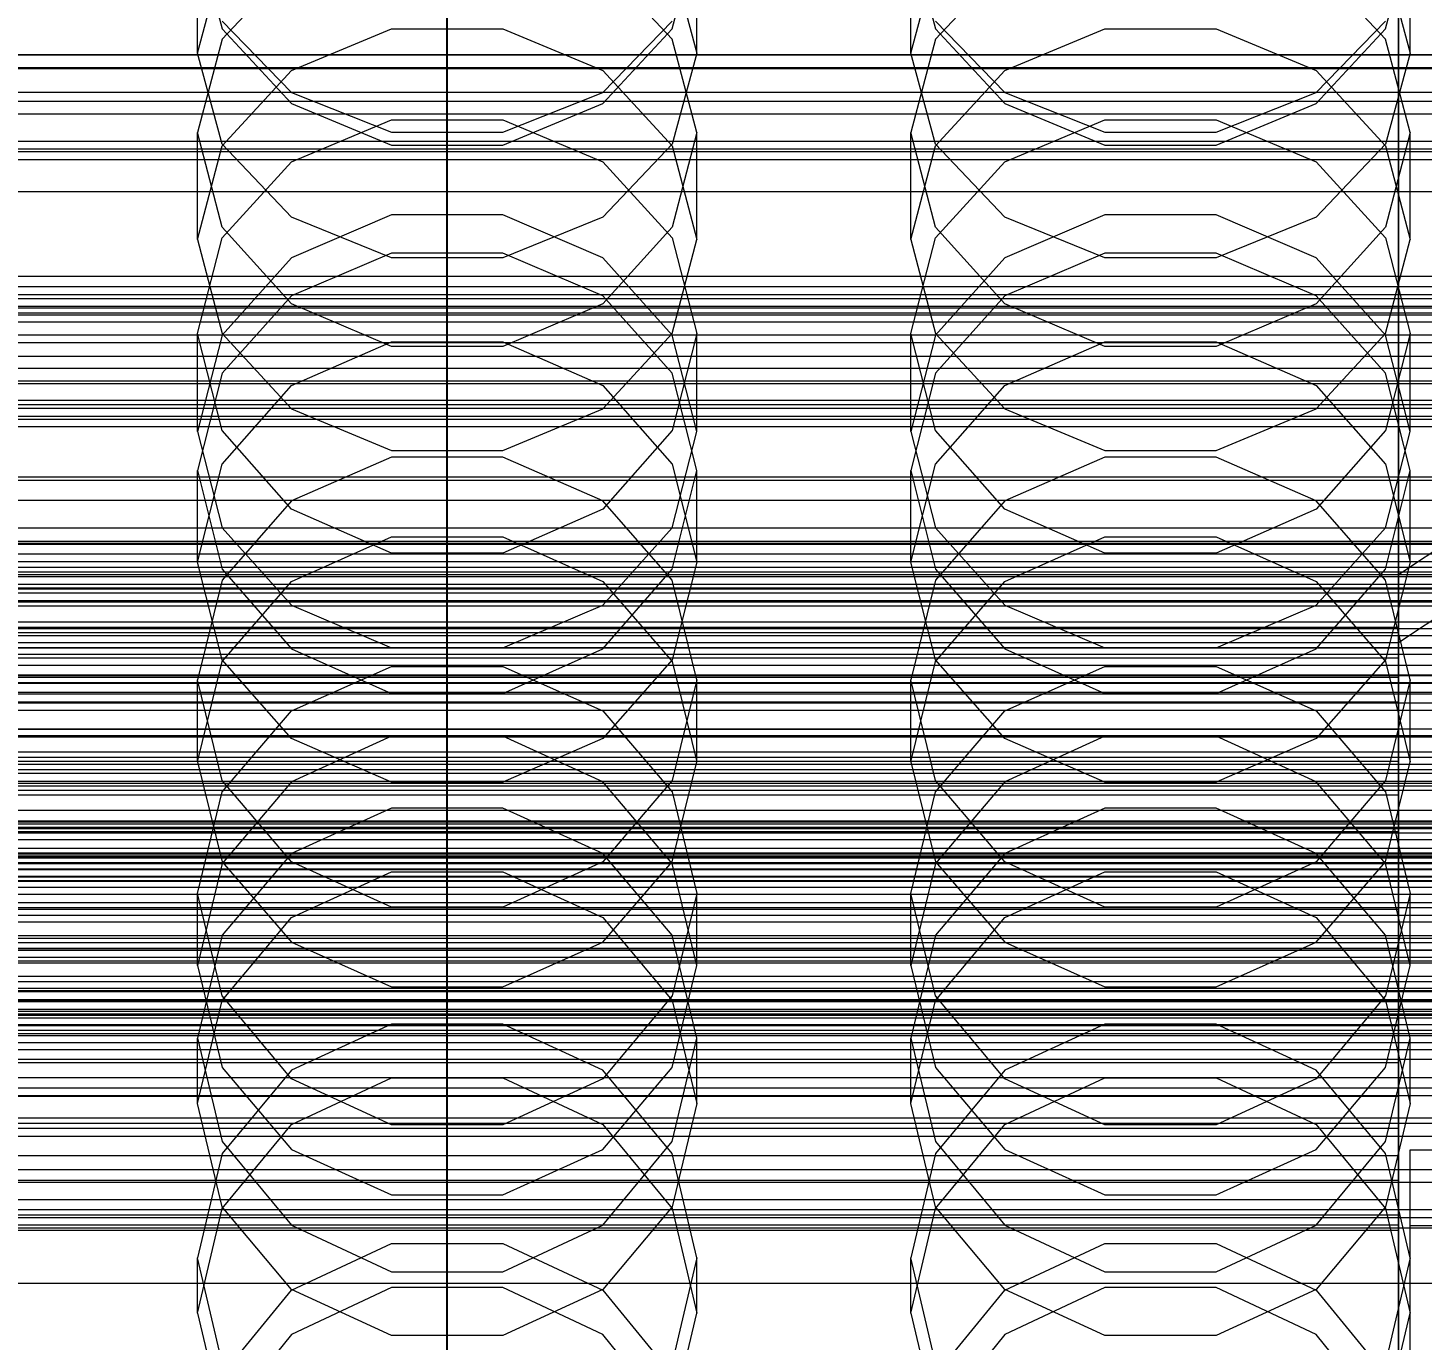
# Model space of a CAD drawing. Header units: millimetres. Extents: x -1970 to 59977, y -50268 to 6837.
# Drawn here: x 14.7 to 132, y -34180.4 to -34070.1 of the extents above; entities that cross this region are included whole.
import ezdxf

# ---------------------------------------------------------------- set-up
doc = ezdxf.new("R2010")
doc.units = ezdxf.units.MM
for name, color, linetype, lineweight in [('COTAS_O', 1, 'Continuous', 0), ('frontal_briquetadora', 7, 'Continuous', 0), ('frontal_C01', 7, 'Continuous', 0), ('frontal_C02', 7, 'Continuous', 0), ('frontal_C03', 7, 'Continuous', 0), ('frontal_secador', 7, 'Continuous', 0)]:
    doc.layers.add(name, color=color, linetype=linetype, lineweight=lineweight)
doc.dimstyles.new('R19_100', dxfattribs={"dimtxt": 250, "dimasz": 150, "dimexe": 150, "dimexo": 80, "dimgap": 100, "dimtad": 1, "dimtih": 1, "dimtoh": 1, "dimdsep": 46, "dimcen": 0.09, "dimadec": 0, "dimazin": 0, "dimtfac": 1, "dimtdec": 4, "dimtofl": 0, "dimtmove": 0, "dimatfit": 3, "dimfxl": 1, "dimtolj": 1, "dimtzin": 0, "dimarcsym": 0})

# ---------------------------------------------------------------- blocks, each defined once
blk = doc.blocks.new('*D39')
at = {"layer": 'COTAS_O', "color": 0, "lineweight": -2, "transparency": 16777216}
for p, q in [((-1725, -34320), (-1725, -33550)), ((1725, -34320), (1725, -33550)), ((-1575, -33700), (1575, -33700))]:
    blk.add_line(p, q, dxfattribs=at)
at = {"layer": 'COTAS_O', "color": 0, "transparency": 16777216}
for points in [[(-1575, -33675), (-1575, -33725), (-1725, -33700)], [(1575, -33675), (1575, -33725), (1725, -33700)]]:
    blk.add_solid(points, dxfattribs=at)
at = {"layer": 'Defpoints', "color": 0, "transparency": 16777216}
for p in [(1725, -33700), (-1725, -34400), (1725, -34400)]:
    blk.add_point(p, dxfattribs=at)
blk = doc.blocks.new('*D42')
at = {"layer": 'COTAS_O', "color": 0, "lineweight": -2, "transparency": 16777216}
for p, q in [((-570, -33700), (200, -33700)), ((50, -34750), (50, -33850)), ((-570, -34900), (200, -34900))]:
    blk.add_line(p, q, dxfattribs=at)
at = {"layer": 'COTAS_O', "color": 0, "transparency": 16777216}
for points in [[(25, -33850), (75, -33850), (50, -33700)], [(25, -34750), (75, -34750), (50, -34900)]]:
    blk.add_solid(points, dxfattribs=at)
at = {"layer": 'Defpoints', "color": 0, "transparency": 16777216}
for p in [(-650, -33700), (50, -33700), (-650, -34900)]:
    blk.add_point(p, dxfattribs=at)
blk = doc.blocks.new('*D43')
at = {"layer": 'COTAS_O', "color": 0, "lineweight": -2, "transparency": 16777216}
for p, q in [((-650, -34820), (-650, -34050)), ((650, -34820), (650, -34050)), ((-500, -34200), (500, -34200))]:
    blk.add_line(p, q, dxfattribs=at)
at = {"layer": 'COTAS_O', "color": 0, "transparency": 16777216}
for points in [[(-500, -34175), (-500, -34225), (-650, -34200)], [(500, -34175), (500, -34225), (650, -34200)]]:
    blk.add_solid(points, dxfattribs=at)
at = {"layer": 'Defpoints', "color": 0, "transparency": 16777216}
for p in [(650, -34200), (-650, -34900), (650, -34900)]:
    blk.add_point(p, dxfattribs=at)

msp = doc.modelspace()

# ---------------------------------------------------------------- linework, layer by layer
at = {"layer": 'frontal_briquetadora'}
for p, q in [((29, -34072.197), (29, -34062.443)), ((29, -34062.443), (31.08, -34070.159)), ((68.92, -34070.159), (71, -34062.443)), ((71, -34072.197), (71, -34062.443)), ((89, -34072.197), (89, -34062.443)), ((89, -34062.443), (91.08, -34070.159)), ((128.92, -34070.159), (131, -34062.443)), ((131, -34072.197), (131, -34062.443)), ((29, -34072.197), (31.08, -34064.539)), ((36.906, -34064.828), (31.08, -34071.036)), ((68.92, -34071.036), (63.094, -34064.828)), ((68.92, -34064.539), (71, -34072.197)), ((89, -34072.197), (91.08, -34064.539)), ((96.906, -34064.828), (91.08, -34071.036)), ((128.92, -34071.036), (123.094, -34064.828)), ((128.92, -34064.539), (131, -34072.197)), ((31.08, -34069.506), (36.907, -34075.515)), ((31.08, -34070.159), (36.906, -34076.428)), ((36.907, -34073.656), (45.327, -34070.144)), ((45.327, -34070.144), (54.673, -34070.144)), ((54.673, -34070.144), (63.093, -34073.656)), ((63.093, -34075.515), (68.92, -34069.506)), ((63.094, -34076.428), (68.92, -34070.159)), ((91.08, -34069.506), (96.907, -34075.515)), ((91.08, -34070.159), (96.906, -34076.428)), ((96.907, -34073.656), (105.327, -34070.144)), ((105.327, -34070.144), (114.673, -34070.144)), ((114.673, -34070.144), (123.093, -34073.656)), ((123.093, -34075.515), (128.92, -34069.506)), ((123.094, -34076.428), (128.92, -34070.159)), ((31.08, -34071.036), (29, -34078.875)), ((71, -34078.875), (68.92, -34071.036)), ((91.08, -34071.036), (89, -34078.875)), ((131, -34078.875), (128.92, -34071.036)), ((31.08, -34079.855), (29, -34072.197)), ((71, -34072.197), (68.92, -34079.855)), ((91.08, -34079.855), (89, -34072.197)), ((131, -34072.197), (128.92, -34079.855)), ((31.08, -34079.984), (36.907, -34073.656)), ((63.093, -34073.656), (68.92, -34079.984)), ((91.08, -34079.984), (96.907, -34073.656)), ((123.093, -34073.656), (128.92, -34079.984)), ((36.907, -34075.515), (45.327, -34078.849)), ((54.673, -34078.849), (63.093, -34075.515)), ((96.907, -34075.515), (105.327, -34078.849)), ((114.673, -34078.849), (123.093, -34075.515)), ((36.906, -34076.428), (45.326, -34079.94)), ((54.674, -34079.94), (63.094, -34076.428)), ((96.906, -34076.428), (105.326, -34079.94)), ((114.674, -34079.94), (123.094, -34076.428)), ((36.906, -34081.332), (45.326, -34077.812)), ((45.326, -34077.812), (54.674, -34077.812)), ((54.674, -34077.812), (63.094, -34081.332)), ((96.906, -34081.332), (105.326, -34077.812)), ((105.326, -34077.812), (114.674, -34077.812)), ((114.674, -34077.812), (123.094, -34081.332)), ((31.08, -34086.819), (29, -34078.875)), ((29, -34087.875), (29, -34078.875)), ((45.327, -34078.849), (54.673, -34078.849)), ((71, -34078.875), (68.92, -34086.82)), ((71, -34087.875), (71, -34078.875)), ((91.08, -34086.819), (89, -34078.875)), ((89, -34087.875), (89, -34078.875)), ((105.327, -34078.849), (114.673, -34078.849)), ((131, -34078.875), (128.92, -34086.82)), ((131, -34087.875), (131, -34078.875)), ((29, -34087.875), (31.08, -34079.984)), ((36.907, -34085.996), (31.08, -34079.855)), ((45.326, -34079.94), (54.674, -34079.94)), ((68.92, -34079.855), (63.093, -34085.996)), ((68.92, -34079.984), (71, -34087.875)), ((89, -34087.875), (91.08, -34079.984)), ((96.907, -34085.996), (91.08, -34079.855)), ((105.326, -34079.94), (114.674, -34079.94)), ((128.92, -34079.855), (123.093, -34085.996)), ((128.92, -34079.984), (131, -34087.875)), ((31.08, -34087.722), (36.906, -34081.332)), ((63.094, -34081.332), (68.92, -34087.722)), ((91.08, -34087.722), (96.906, -34081.332)), ((123.094, -34081.332), (128.92, -34087.722)), ((45.327, -34085.792), (36.907, -34089.399)), ((45.327, -34089.404), (36.907, -34085.996)), ((54.673, -34085.792), (45.327, -34085.792)), ((63.093, -34089.399), (54.673, -34085.792)), ((63.093, -34085.996), (54.673, -34089.404)), ((105.327, -34085.792), (96.907, -34089.399)), ((105.327, -34089.404), (96.907, -34085.996)), ((114.673, -34085.792), (105.327, -34085.792)), ((123.093, -34089.399), (114.673, -34085.792)), ((123.093, -34085.996), (114.673, -34089.404)), ((29, -34095.779), (31.08, -34087.722)), ((36.906, -34093.266), (31.08, -34086.819)), ((68.92, -34086.82), (63.094, -34093.266)), ((68.92, -34087.722), (71, -34095.779)), ((89, -34095.779), (91.08, -34087.722)), ((96.906, -34093.266), (91.08, -34086.819)), ((128.92, -34086.82), (123.094, -34093.266)), ((128.92, -34087.722), (131, -34095.779)), ((29, -34087.875), (31.08, -34095.766)), ((45.326, -34089.012), (36.906, -34092.596)), ((54.674, -34089.012), (45.326, -34089.012)), ((63.094, -34092.596), (54.674, -34089.012)), ((68.92, -34095.766), (71, -34087.875)), ((89, -34087.875), (91.08, -34095.766)), ((105.326, -34089.012), (96.906, -34092.596)), ((114.674, -34089.012), (105.326, -34089.012)), ((123.094, -34092.596), (114.674, -34089.012)), ((128.92, -34095.766), (131, -34087.875)), ((36.907, -34089.399), (31.08, -34095.899)), ((54.673, -34089.404), (45.327, -34089.404)), ((68.92, -34095.899), (63.093, -34089.399)), ((96.907, -34089.399), (91.08, -34095.899)), ((114.673, -34089.404), (105.327, -34089.404)), ((128.92, -34095.899), (123.093, -34089.399)), ((36.906, -34092.596), (31.08, -34099.099)), ((45.326, -34096.873), (36.906, -34093.266)), ((63.094, -34093.266), (54.674, -34096.873)), ((68.92, -34099.099), (63.094, -34092.596)), ((96.906, -34092.596), (91.08, -34099.099)), ((105.326, -34096.873), (96.906, -34093.266)), ((123.094, -34093.266), (114.674, -34096.873)), ((128.92, -34099.099), (123.094, -34092.596)), ((31.08, -34103.933), (29, -34095.779)), ((29, -34104.004), (29, -34095.779)), ((31.08, -34095.899), (29, -34104.004)), ((31.08, -34095.766), (36.907, -34102.094)), ((63.093, -34102.094), (68.92, -34095.766)), ((71, -34095.779), (68.92, -34103.933)), ((71, -34104.004), (68.92, -34095.899)), ((71, -34104.004), (71, -34095.779)), ((91.08, -34103.933), (89, -34095.779)), ((89, -34104.004), (89, -34095.779)), ((91.08, -34095.899), (89, -34104.004)), ((91.08, -34095.766), (96.907, -34102.094)), ((123.093, -34102.094), (128.92, -34095.766)), ((131, -34095.779), (128.92, -34103.933)), ((131, -34104.004), (128.92, -34095.899)), ((131, -34104.004), (131, -34095.779)), ((36.907, -34100.145), (45.327, -34096.48)), ((54.674, -34096.873), (45.326, -34096.873)), ((45.327, -34096.48), (54.673, -34096.48)), ((54.673, -34096.48), (63.093, -34100.145)), ((96.907, -34100.145), (105.327, -34096.48)), ((114.674, -34096.873), (105.326, -34096.873)), ((105.327, -34096.48), (114.673, -34096.48)), ((114.673, -34096.48), (123.093, -34100.145)), ((31.08, -34099.099), (29, -34107.292)), ((71, -34107.292), (68.92, -34099.099)), ((91.08, -34099.099), (89, -34107.292)), ((131, -34107.292), (128.92, -34099.099)), ((200, -34100), (-160, -34100)), ((31.08, -34106.751), (36.907, -34100.145)), ((63.093, -34100.145), (68.92, -34106.751)), ((91.08, -34106.751), (96.907, -34100.145)), ((123.093, -34100.145), (128.92, -34106.751)), ((36.907, -34102.094), (45.327, -34105.606)), ((54.673, -34105.606), (63.093, -34102.094)), ((96.907, -34102.094), (105.327, -34105.606)), ((114.673, -34105.606), (123.093, -34102.094)), ((29, -34104.004), (31.08, -34112.109)), ((36.906, -34110.541), (31.08, -34103.933)), ((68.92, -34103.933), (63.094, -34110.541)), ((68.92, -34112.109), (71, -34104.004)), ((89, -34104.004), (91.08, -34112.109)), ((96.906, -34110.541), (91.08, -34103.933)), ((128.92, -34103.933), (123.094, -34110.541)), ((128.92, -34112.109), (131, -34104.004)), ((45.326, -34106.182), (36.906, -34109.855)), ((54.674, -34106.182), (45.326, -34106.182)), ((45.327, -34105.606), (54.673, -34105.606)), ((63.094, -34109.855), (54.674, -34106.182)), ((105.326, -34106.182), (96.906, -34109.855)), ((114.674, -34106.182), (105.326, -34106.182)), ((105.327, -34105.606), (114.673, -34105.606)), ((123.094, -34109.855), (114.674, -34106.182)), ((29, -34114.988), (31.08, -34106.751)), ((29, -34114.988), (29, -34107.292)), ((29, -34107.292), (31.08, -34115.574)), ((68.92, -34106.751), (71, -34114.988)), ((68.92, -34115.574), (71, -34107.292)), ((71, -34114.988), (71, -34107.292)), ((89, -34114.988), (91.08, -34106.751)), ((89, -34114.988), (89, -34107.292)), ((89, -34107.292), (91.08, -34115.574)), ((128.92, -34106.751), (131, -34114.988)), ((128.92, -34115.574), (131, -34107.292)), ((131, -34114.988), (131, -34107.292)), ((36.906, -34109.855), (31.08, -34116.514)), ((68.92, -34116.514), (63.094, -34109.855)), ((96.906, -34109.855), (91.08, -34116.514)), ((128.92, -34116.514), (123.094, -34109.855)), ((45.326, -34114.235), (36.906, -34110.541)), ((63.094, -34110.541), (54.674, -34114.235)), ((105.326, -34114.235), (96.906, -34110.541)), ((123.094, -34110.541), (114.674, -34114.235)), ((31.08, -34112.109), (36.907, -34118.608)), ((63.093, -34118.608), (68.92, -34112.109)), ((91.08, -34112.109), (96.907, -34118.608)), ((123.093, -34118.608), (128.92, -34112.109)), ((36.907, -34116.612), (45.327, -34112.866)), ((45.327, -34112.866), (54.673, -34112.866)), ((54.673, -34112.866), (63.093, -34116.612)), ((96.907, -34116.612), (105.327, -34112.866)), ((105.327, -34112.866), (114.673, -34112.866)), ((114.673, -34112.866), (123.093, -34116.612)), ((54.674, -34114.235), (45.326, -34114.235)), ((114.674, -34114.235), (105.326, -34114.235)), ((31.08, -34123.224), (29, -34114.988)), ((31.08, -34115.574), (36.906, -34122.28)), ((63.094, -34122.28), (68.92, -34115.574)), ((71, -34114.988), (68.92, -34123.224)), ((91.08, -34123.224), (89, -34114.988)), ((91.08, -34115.574), (96.906, -34122.28)), ((123.094, -34122.28), (128.92, -34115.574)), ((131, -34114.988), (128.92, -34123.224)), ((31.08, -34116.514), (29, -34124.892)), ((31.08, -34123.363), (36.907, -34116.612)), ((63.093, -34116.612), (68.92, -34123.363)), ((71, -34124.892), (68.92, -34116.514)), ((91.08, -34116.514), (89, -34124.892)), ((91.08, -34123.363), (96.907, -34116.612)), ((123.093, -34116.612), (128.92, -34123.363)), ((131, -34124.892), (128.92, -34116.514)), ((36.907, -34118.608), (45.327, -34122.215)), ((54.673, -34122.215), (63.093, -34118.608)), ((96.907, -34118.608), (105.327, -34122.215)), ((114.673, -34122.215), (123.093, -34118.608)), ((36.906, -34122.28), (45.326, -34126.028)), ((45.327, -34122.215), (54.673, -34122.215)), ((54.674, -34126.028), (63.094, -34122.28)), ((96.906, -34122.28), (105.326, -34126.028)), ((105.327, -34122.215), (114.673, -34122.215)), ((114.674, -34126.028), (123.094, -34122.28)), ((29, -34131.781), (31.08, -34123.363)), ((36.907, -34129.83), (31.08, -34123.224)), ((36.906, -34127.512), (45.326, -34123.759)), ((45.326, -34123.759), (54.674, -34123.759)), ((54.674, -34123.759), (63.094, -34127.512)), ((68.92, -34123.224), (63.093, -34129.83)), ((68.92, -34123.363), (71, -34131.781)), ((89, -34131.781), (91.08, -34123.363)), ((96.907, -34129.83), (91.08, -34123.224)), ((96.906, -34127.512), (105.326, -34123.759)), ((105.326, -34123.759), (114.674, -34123.759)), ((114.674, -34123.759), (123.094, -34127.512)), ((128.92, -34123.224), (123.093, -34129.83)), ((128.92, -34123.363), (131, -34131.781)), ((31.08, -34133.352), (29, -34124.892)), ((29, -34131.781), (29, -34124.892)), ((71, -34124.892), (68.92, -34133.352)), ((71, -34131.781), (71, -34124.892)), ((91.08, -34133.352), (89, -34124.892)), ((89, -34131.781), (89, -34124.892)), ((131, -34124.892), (128.92, -34133.352)), ((131, -34131.781), (131, -34124.892)), ((45.326, -34126.028), (54.674, -34126.028)), ((105.326, -34126.028), (114.674, -34126.028)), ((31.08, -34134.311), (36.906, -34127.512)), ((63.094, -34127.512), (68.92, -34134.311)), ((91.08, -34134.311), (96.906, -34127.512)), ((123.094, -34127.512), (128.92, -34134.311)), ((45.327, -34129.642), (36.907, -34133.46)), ((45.327, -34133.495), (36.907, -34129.83)), ((54.673, -34129.642), (45.327, -34129.642)), ((63.093, -34133.46), (54.673, -34129.642)), ((63.093, -34129.83), (54.673, -34133.495)), ((105.327, -34129.642), (96.907, -34133.46)), ((105.327, -34133.495), (96.907, -34129.83)), ((114.673, -34129.642), (105.327, -34129.642)), ((123.093, -34133.46), (114.673, -34129.642)), ((123.093, -34129.83), (114.673, -34133.495)), ((29, -34131.781), (31.08, -34140.199)), ((68.92, -34140.199), (71, -34131.781)), ((89, -34131.781), (91.08, -34140.199)), ((128.92, -34140.199), (131, -34131.781)), ((36.906, -34140.193), (31.08, -34133.352)), ((36.907, -34133.46), (31.08, -34140.34)), ((54.673, -34133.495), (45.327, -34133.495)), ((68.92, -34140.34), (63.093, -34133.46)), ((68.92, -34133.352), (63.094, -34140.193)), ((96.906, -34140.193), (91.08, -34133.352)), ((96.907, -34133.46), (91.08, -34140.34)), ((114.673, -34133.495), (105.327, -34133.495)), ((128.92, -34140.34), (123.093, -34133.46)), ((128.92, -34133.352), (123.094, -34140.193)), ((29, -34142.855), (31.08, -34134.311)), ((68.92, -34134.311), (71, -34142.855)), ((89, -34142.855), (91.08, -34134.311)), ((128.92, -34134.311), (131, -34142.855)), ((45.326, -34135.681), (36.906, -34139.483)), ((54.674, -34135.681), (45.326, -34135.681)), ((63.094, -34139.483), (54.674, -34135.681)), ((105.326, -34135.681), (96.906, -34139.483)), ((114.674, -34135.681), (105.326, -34135.681)), ((123.094, -34139.483), (114.674, -34135.681)), ((-160, -34139.431), (200, -34139.431)), ((200, -34139.536), (-160, -34139.536)), ((-160, -34140.25), (200, -34140.25)), ((200, -34140.35), (-160, -34140.35)), ((31.08, -34140.34), (29, -34148.919)), ((36.906, -34139.483), (31.08, -34146.366)), ((31.08, -34140.199), (36.907, -34146.949)), ((45.326, -34144.012), (36.906, -34140.193)), ((63.094, -34140.193), (54.674, -34144.012)), ((63.093, -34146.949), (68.92, -34140.199)), ((68.92, -34146.366), (63.094, -34139.483)), ((71, -34148.919), (68.92, -34140.34)), ((91.08, -34140.34), (89, -34148.919)), ((96.906, -34139.483), (91.08, -34146.366)), ((91.08, -34140.199), (96.907, -34146.949)), ((105.326, -34144.012), (96.906, -34140.193)), ((123.094, -34140.193), (114.674, -34144.012)), ((123.093, -34146.949), (128.92, -34140.199)), ((128.92, -34146.366), (123.094, -34139.483)), ((131, -34148.919), (128.92, -34140.34)), ((-160, -34141.394), (200, -34141.394)), ((200, -34141.489), (-160, -34141.489)), ((36.907, -34144.884), (45.327, -34141.024)), ((45.327, -34141.024), (54.673, -34141.024)), ((54.673, -34141.024), (63.093, -34144.884)), ((96.907, -34144.884), (105.327, -34141.024)), ((105.327, -34141.024), (114.673, -34141.024)), ((114.673, -34141.024), (123.093, -34144.884)), ((31.08, -34151.47), (29, -34142.855)), ((29, -34148.919), (29, -34142.855)), ((71, -34142.855), (68.92, -34151.47)), ((71, -34148.919), (71, -34142.855)), ((91.08, -34151.47), (89, -34142.855)), ((89, -34148.919), (89, -34142.855)), ((131, -34142.855), (128.92, -34151.47)), ((131, -34148.919), (131, -34142.855)), ((54.674, -34144.012), (45.326, -34144.012)), ((114.674, -34144.012), (105.326, -34144.012)), ((31.08, -34151.841), (36.907, -34144.884)), ((63.093, -34144.884), (68.92, -34151.841)), ((91.08, -34151.841), (96.907, -34144.884)), ((123.093, -34144.884), (128.92, -34151.841)), ((31.08, -34146.366), (29, -34155.01)), ((71, -34155.01), (68.92, -34146.366)), ((91.08, -34146.366), (89, -34155.01)), ((131, -34155.01), (128.92, -34146.366)), ((36.907, -34146.949), (45.327, -34150.696)), ((54.673, -34150.696), (63.093, -34146.949)), ((96.907, -34146.949), (105.327, -34150.696)), ((114.673, -34150.696), (123.093, -34146.949)), ((29, -34148.919), (31.08, -34157.498)), ((68.92, -34157.498), (71, -34148.919)), ((89, -34148.919), (91.08, -34157.498)), ((128.92, -34157.498), (131, -34148.919)), ((200, -34151.031), (-160, -34151.031)), ((200, -34151.121), (-160, -34151.121)), ((45.327, -34150.696), (54.673, -34150.696)), ((105.327, -34150.696), (114.673, -34150.696)), ((200, -34151.864), (-160, -34151.864)), ((200, -34151.949), (-160, -34151.949)), ((29, -34160.516), (31.08, -34151.841)), ((36.906, -34158.429), (31.08, -34151.47)), ((68.92, -34151.47), (63.094, -34158.429)), ((68.92, -34151.841), (71, -34160.516)), ((89, -34160.516), (91.08, -34151.841)), ((96.906, -34158.429), (91.08, -34151.47)), ((128.92, -34151.47), (123.094, -34158.429)), ((128.92, -34151.841), (131, -34160.516)), ((-160, -34152.993), (200, -34152.993)), ((-160, -34153.073), (200, -34153.073)), ((45.326, -34153.841), (36.906, -34157.708)), ((54.674, -34153.841), (45.326, -34153.841)), ((63.094, -34157.708), (54.674, -34153.841)), ((105.326, -34153.841), (96.906, -34157.708)), ((114.674, -34153.841), (105.326, -34153.841)), ((123.094, -34157.708), (114.674, -34153.841)), ((29, -34160.516), (29, -34155.01)), ((29, -34155.01), (31.08, -34163.717)), ((68.92, -34163.717), (71, -34155.01)), ((71, -34160.516), (71, -34155.01)), ((89, -34160.516), (89, -34155.01)), ((89, -34155.01), (91.08, -34163.717)), ((128.92, -34163.717), (131, -34155.01)), ((131, -34160.516), (131, -34155.01)), ((31.08, -34157.498), (36.907, -34164.378)), ((36.906, -34157.708), (31.08, -34164.704)), ((63.093, -34164.378), (68.92, -34157.498)), ((68.92, -34164.704), (63.094, -34157.708)), ((91.08, -34157.498), (96.907, -34164.378)), ((96.906, -34157.708), (91.08, -34164.704)), ((123.093, -34164.378), (128.92, -34157.498)), ((128.92, -34164.704), (123.094, -34157.708)), ((45.326, -34162.312), (36.906, -34158.429)), ((36.907, -34162.278), (45.327, -34158.361)), ((45.327, -34158.361), (54.673, -34158.361)), ((54.673, -34158.361), (63.093, -34162.278)), ((63.094, -34158.429), (54.674, -34162.312)), ((105.326, -34162.312), (96.906, -34158.429)), ((96.907, -34162.278), (105.327, -34158.361)), ((105.327, -34158.361), (114.673, -34158.361)), ((114.673, -34158.361), (123.093, -34162.278)), ((123.094, -34158.429), (114.674, -34162.312)), ((31.08, -34169.191), (29, -34160.516)), ((71, -34160.516), (68.92, -34169.191)), ((91.08, -34169.191), (89, -34160.516)), ((131, -34160.516), (128.92, -34169.191)), ((31.08, -34169.336), (36.907, -34162.278)), ((54.674, -34162.312), (45.326, -34162.312)), ((63.093, -34162.278), (68.92, -34169.336)), ((91.08, -34169.336), (96.907, -34162.278)), ((114.674, -34162.312), (105.326, -34162.312)), ((123.093, -34162.278), (128.92, -34169.336)), ((31.08, -34163.717), (36.906, -34170.746)), ((63.094, -34170.746), (68.92, -34163.717)), ((91.08, -34163.717), (96.906, -34170.746)), ((123.094, -34170.746), (128.92, -34163.717)), ((31.08, -34164.704), (29, -34173.478)), ((36.907, -34164.378), (45.327, -34168.196)), ((54.673, -34168.196), (63.093, -34164.378)), ((71, -34173.478), (68.92, -34164.704)), ((91.08, -34164.704), (89, -34173.478)), ((96.907, -34164.378), (105.327, -34168.196)), ((114.673, -34168.196), (123.093, -34164.378)), ((131, -34173.478), (128.92, -34164.704)), ((45.327, -34168.196), (54.673, -34168.196)), ((105.327, -34168.196), (114.673, -34168.196)), ((29, -34178.137), (31.08, -34169.336)), ((36.907, -34176.147), (31.08, -34169.191)), ((68.92, -34169.191), (63.093, -34176.147)), ((68.92, -34169.336), (71, -34178.137)), ((89, -34178.137), (91.08, -34169.336)), ((96.907, -34176.147), (91.08, -34169.191)), ((128.92, -34169.191), (123.093, -34176.147)), ((128.92, -34169.336), (131, -34178.137)), ((36.906, -34170.746), (45.326, -34174.665)), ((54.674, -34174.665), (63.094, -34170.746)), ((96.906, -34170.746), (105.326, -34174.665)), ((114.674, -34174.665), (123.094, -34170.746)), ((36.906, -34176.216), (45.326, -34172.292)), ((45.326, -34172.292), (54.674, -34172.292)), ((54.674, -34172.292), (63.094, -34176.216)), ((96.906, -34176.216), (105.326, -34172.292)), ((105.326, -34172.292), (114.674, -34172.292)), ((114.674, -34172.292), (123.094, -34176.216)), ((31.08, -34182.307), (29, -34173.478)), ((29, -34178.137), (29, -34173.478)), ((71, -34173.478), (68.92, -34182.308)), ((71, -34178.137), (71, -34173.478)), ((91.08, -34182.307), (89, -34173.478)), ((89, -34178.137), (89, -34173.478)), ((131, -34173.478), (128.92, -34182.308)), ((131, -34178.137), (131, -34173.478)), ((45.326, -34174.665), (54.674, -34174.665)), ((105.326, -34174.665), (114.674, -34174.665)), ((31.08, -34183.307), (36.906, -34176.216)), ((45.327, -34175.979), (36.907, -34179.943)), ((45.327, -34180.008), (36.907, -34176.147)), ((54.673, -34175.979), (45.327, -34175.979)), ((63.093, -34179.943), (54.673, -34175.979)), ((63.093, -34176.147), (54.673, -34180.008)), ((63.094, -34176.216), (68.92, -34183.307)), ((91.08, -34183.307), (96.906, -34176.216)), ((105.327, -34175.979), (96.907, -34179.943)), ((105.327, -34180.008), (96.907, -34176.147)), ((114.673, -34175.979), (105.327, -34175.979)), ((123.093, -34179.943), (114.673, -34175.979)), ((123.093, -34176.147), (114.673, -34180.008)), ((123.094, -34176.216), (128.92, -34183.307)), ((29, -34178.137), (31.08, -34186.938)), ((68.92, -34186.938), (71, -34178.137)), ((89, -34178.137), (91.08, -34186.938)), ((128.92, -34186.938), (131, -34178.137)), ((36.907, -34179.943), (31.08, -34187.085)), ((54.673, -34180.008), (45.327, -34180.008)), ((68.92, -34187.085), (63.093, -34179.943)), ((96.907, -34179.943), (91.08, -34187.085)), ((114.673, -34180.008), (105.327, -34180.008)), ((128.92, -34187.085), (123.093, -34179.943))]:
    msp.add_line(p, q, dxfattribs=at)
at = {"layer": 'frontal_C01'}
for p, q in [((130, -34116.064), (130, -33803.877)), ((130, -33809.565), (130, -34121.752)), ((228.298, -34050.821), (130, -34116.064)), ((130, -34121.752), (228.298, -34056.508)), ((430, -34075.498), (-430, -34075.498)), ((430, -34080.498), (-430, -34080.498)), ((130, -34116.064), (0, -34116.064)), ((130, -34428.251), (130, -34116.064)), ((-130, -34120.467), (130, -34120.467)), ((130, -34120.909), (130, -34120.467)), ((130, -34120.467), (130, -34121.752)), ((-130, -34120.909), (130, -34120.909)), ((-130, -34121.752), (130, -34121.752)), ((0, -34121.752), (130, -34121.752)), ((130, -34123.049), (130, -34120.909)), ((130, -34121.752), (130, -34433.939)), ((130, -34121.752), (130, -34124.676)), ((-130, -34123.049), (130, -34123.049)), ((130, -34126.74), (130, -34123.049)), ((-130, -34124.676), (130, -34124.676)), ((130, -34124.676), (130, -34129.042)), ((-130, -34126.74), (130, -34126.74)), ((130, -34131.731), (130, -34126.74)), ((-130, -34129.042), (130, -34129.042)), ((130, -34129.042), (130, -34134.55)), ((-130, -34131.731), (130, -34131.731)), ((130, -34137.682), (130, -34131.731)), ((-130, -34134.55), (130, -34134.55)), ((130, -34134.55), (130, -34140.826)), ((-148, -34136.833), (148, -34136.833)), ((-148, -34136.99), (148, -34136.99)), ((-148, -34137.288), (148, -34137.288)), ((-148, -34137.748), (148, -34137.748)), ((130, -34137.682), (-130, -34137.682)), ((130, -34144.187), (130, -34137.682)), ((-148, -34138.325), (148, -34138.325)), ((-148, -34139.056), (148, -34139.056)), ((-148, -34139.871), (148, -34139.871)), ((-148, -34140.825), (148, -34140.825)), ((-130, -34140.826), (130, -34140.826)), ((130, -34140.826), (130, -34147.442)), ((-148, -34141.823), (148, -34141.823)), ((148, -34142.933), (-148, -34142.933)), ((-148, -34144.047), (148, -34144.047)), ((-148, -34145.238), (148, -34145.238)), ((-130, -34144.187), (130, -34144.187)), ((130, -34150.803), (130, -34144.187)), ((-148, -34146.391), (148, -34146.391)), ((-148, -34147.582), (148, -34147.582)), ((-130, -34147.442), (130, -34147.442)), ((130, -34147.442), (130, -34153.947)), ((-148, -34148.696), (148, -34148.696)), ((-148, -34149.806), (148, -34149.806)), ((-148, -34150.805), (148, -34150.805)), ((-130, -34150.803), (130, -34150.803)), ((130, -34157.079), (130, -34150.803)), ((-148, -34151.758), (148, -34151.758)), ((-148, -34152.573), (148, -34152.573)), ((-148, -34153.305), (148, -34153.305)), ((-148, -34153.881), (148, -34153.881)), ((-148, -34154.341), (148, -34154.341)), ((-148, -34154.639), (148, -34154.639)), ((-130, -34153.947), (130, -34153.947)), ((130, -34153.947), (130, -34159.898)), ((-148, -34154.796), (148, -34154.796)), ((-130, -34157.079), (130, -34157.079)), ((130, -34162.588), (130, -34157.079)), ((-130, -34159.898), (130, -34159.898)), ((130, -34159.898), (130, -34164.889)), ((-130, -34162.588), (130, -34162.588)), ((130, -34166.953), (130, -34162.588)), ((-130, -34164.889), (130, -34164.889)), ((130, -34164.889), (130, -34168.58)), ((131, -34170.806), (131, -34164.402)), ((131, -34164.402), (149, -34164.402)), ((131, -34209.496), (131, -34164.402)), ((-130, -34166.953), (130, -34166.953)), ((130, -34169.878), (130, -34166.953)), ((-130, -34168.58), (130, -34168.58)), ((130, -34168.58), (130, -34170.72)), ((-130, -34169.878), (130, -34169.878)), ((130, -34171.162), (130, -34169.878)), ((-130, -34170.72), (130, -34170.72)), ((130, -34170.72), (130, -34171.162)), ((149, -34170.806), (131, -34170.806)), ((131, -34215.9), (131, -34170.806)), ((-130, -34171.162), (130, -34171.162))]:
    msp.add_line(p, q, dxfattribs=at)
at = {"layer": 'frontal_C02'}
for p, q in [((130, -34253.153), (130, -33968.332)), ((130, -33974.073), (130, -34258.894)), ((425, -34072.349), (-425, -34072.349)), ((-425, -34083.825), (425, -34083.825))]:
    msp.add_line(p, q, dxfattribs=at)
at = {"layer": 'frontal_C03'}
for p, q in [((1250, -34072.358), (-1250, -34072.358)), ((-1250, -34073.416), (1250, -34073.416)), ((1250, -34076.268), (-1250, -34076.268)), ((1250, -34077.325), (-1250, -34077.325)), ((1250, -34079.633), (-1250, -34079.633)), ((1250, -34080.286), (-1250, -34080.286)), ((1250, -34081.167), (-1250, -34081.167)), ((1250, -34090.974), (-1250, -34090.974)), ((1250, -34091.855), (-1250, -34091.855)), ((1250, -34092.509), (-1250, -34092.509)), ((-1250, -34092.816), (1250, -34092.816)), ((-1250, -34093.614), (1250, -34093.614)), ((-1250, -34094.198), (1250, -34094.198)), ((1250, -34094.816), (-1250, -34094.816)), ((-1250, -34095.873), (1250, -34095.873)), ((-1250, -34096.536), (1250, -34096.536)), ((-1250, -34097.665), (1250, -34097.665)), ((1250, -34098.726), (-1250, -34098.726)), ((1250, -34099.783), (-1250, -34099.783)), ((-1250, -34101.385), (1250, -34101.385)), ((1250, -34102.09), (-1250, -34102.09)), ((1250, -34102.744), (-1250, -34102.744)), ((-1250, -34102.981), (1250, -34102.981)), ((1250, -34103.625), (-1250, -34103.625)), ((-1250, -34107.828), (1250, -34107.828)), ((-1250, -34109.784), (1250, -34109.784)), ((1250, -34113.431), (-1250, -34113.431)), ((1250, -34114.313), (-1250, -34114.313)), ((-1268, -34115.802), (1268, -34115.802)), ((1250, -34114.966), (-1250, -34114.966)), ((-1250, -34115.429), (1250, -34115.429)), ((-1268, -34116.026), (1268, -34116.026)), ((-1268, -34116.191), (1268, -34116.191)), ((-1268, -34116.848), (1268, -34116.848)), ((-1268, -34117.166), (1268, -34117.166)), ((-1268, -34118.212), (1268, -34118.212)), ((1250, -34117.274), (-1250, -34117.274)), ((1250, -34117.61), (-1250, -34117.61)), ((-1250, -34118.331), (1250, -34118.331)), ((-1268, -34118.661), (1268, -34118.661)), ((-1268, -34120.024), (1268, -34120.024)), ((-1268, -34120.574), (1268, -34120.574)), ((1250, -34121.183), (-1250, -34121.183)), ((-1268, -34122.162), (1268, -34122.162)), ((1268, -34122.775), (-1268, -34122.775)), ((1250, -34122.24), (-1250, -34122.24)), ((-1250, -34123.667), (1250, -34123.667)), ((-1268, -34124.479), (1268, -34124.479)), ((-1268, -34125.114), (1268, -34125.114)), ((1250, -34124.548), (-1250, -34124.548)), ((1250, -34125.201), (-1250, -34125.201)), ((-1250, -34125.925), (1250, -34125.925)), ((1250, -34126.083), (-1250, -34126.083)), ((-1268, -34126.817), (1268, -34126.817)), ((-1268, -34127.431), (1268, -34127.431)), ((-1268, -34129.018), (1268, -34129.018)), ((-1268, -34129.568), (1268, -34129.568)), ((-1268, -34130.932), (1268, -34130.932)), ((-1268, -34131.381), (1268, -34131.381)), ((-1250, -34131.983), (1250, -34131.983)), ((-1268, -34132.427), (1268, -34132.427)), ((-1268, -34132.744), (1268, -34132.744)), ((-1268, -34133.402), (1268, -34133.402)), ((-1268, -34133.566), (1268, -34133.566)), ((-1268, -34133.791), (1268, -34133.791)), ((-1250, -34134.164), (1250, -34134.164)), ((1250, -34135.889), (-1250, -34135.889)), ((1250, -34136.77), (-1250, -34136.77)), ((1250, -34137.424), (-1250, -34137.424)), ((1250, -34139.731), (-1250, -34139.731)), ((-1250, -34139.809), (1250, -34139.809)), ((-1250, -34140.789), (1250, -34140.789)), ((-1250, -34141.764), (1250, -34141.764)), ((1250, -34143.641), (-1250, -34143.641)), ((1250, -34144.698), (-1250, -34144.698)), ((-1250, -34146.611), (1250, -34146.611)), ((1250, -34147.006), (-1250, -34147.006)), ((1250, -34147.659), (-1250, -34147.659)), ((-1250, -34148.208), (1250, -34148.208)), ((1250, -34148.54), (-1250, -34148.54)), ((-1250, -34151.927), (1250, -34151.927)), ((-1500, -34152.753), (1500, -34152.753)), ((-1250, -34153.056), (1250, -34153.056)), ((-1250, -34155.394), (1250, -34155.394)), ((-1250, -34155.979), (1250, -34155.979)), ((-1250, -34156.776), (1250, -34156.776)), ((1250, -34158.347), (-1250, -34158.347)), ((1250, -34159.228), (-1250, -34159.228)), ((1250, -34159.882), (-1250, -34159.882)), ((1500, -34161.736), (-1500, -34161.736)), ((1250, -34162.189), (-1250, -34162.189)), ((-1250, -34163.246), (1250, -34163.246)), ((1250, -34166.098), (-1250, -34166.098)), ((1250, -34167.156), (-1250, -34167.156)), ((1250, -34169.463), (-1250, -34169.463)), ((1250, -34170.117), (-1250, -34170.117)), ((1250, -34170.998), (-1250, -34170.998)), ((-1500, -34175.611), (1500, -34175.611))]:
    msp.add_line(p, q, dxfattribs=at)
at = {"layer": 'frontal_secador'}
for p, q in [((-1360, -34073.5), (1360, -34073.5)), ((-1250, -34073.5), (1250, -34073.5)), ((1360, -34083.853), (-1360, -34083.853)), ((1360, -34093.5), (-1360, -34093.5)), ((1250, -34094.076), (-1250, -34094.076)), ((1360, -34101.784), (-1360, -34101.784)), ((1360, -34108.141), (-1360, -34108.141)), ((1360, -34112.137), (-1360, -34112.137)), ((1360, -34113.5), (-1360, -34113.5)), ((1250, -34113.25), (-1250, -34113.25)), ((1250, -34129.715), (-1250, -34129.715)), ((1250, -34142.349), (-1250, -34142.349)), ((1250, -34150.291), (-1250, -34150.291)), ((1250, -34153), (-1250, -34153))]:
    msp.add_line(p, q, dxfattribs=at)

# ---------------------------------------------------------------- dimensions: what is measured, and where the dimension line sits
at = {"layer": 'COTAS_O'}
for p1, p2, distance, picture, middle in [((-1725, -34400), (1725, -34400), 700, '*D39', (0, -33700)), ((-650, -34900), (-650, -33700), -700, '*D42', (50, -34300)), ((-650, -34900), (650, -34900), 700, '*D43', (0, -34200))]:
    dim = msp.add_aligned_dim(p1=p1, p2=p2, distance=distance, text='<> O', dimstyle='R19_100', dxfattribs=at)
    dim.commit()
    dim.dimension.update_dxf_attribs({"geometry": picture, "text_midpoint": middle})

doc.saveas('drawing.dxf')
